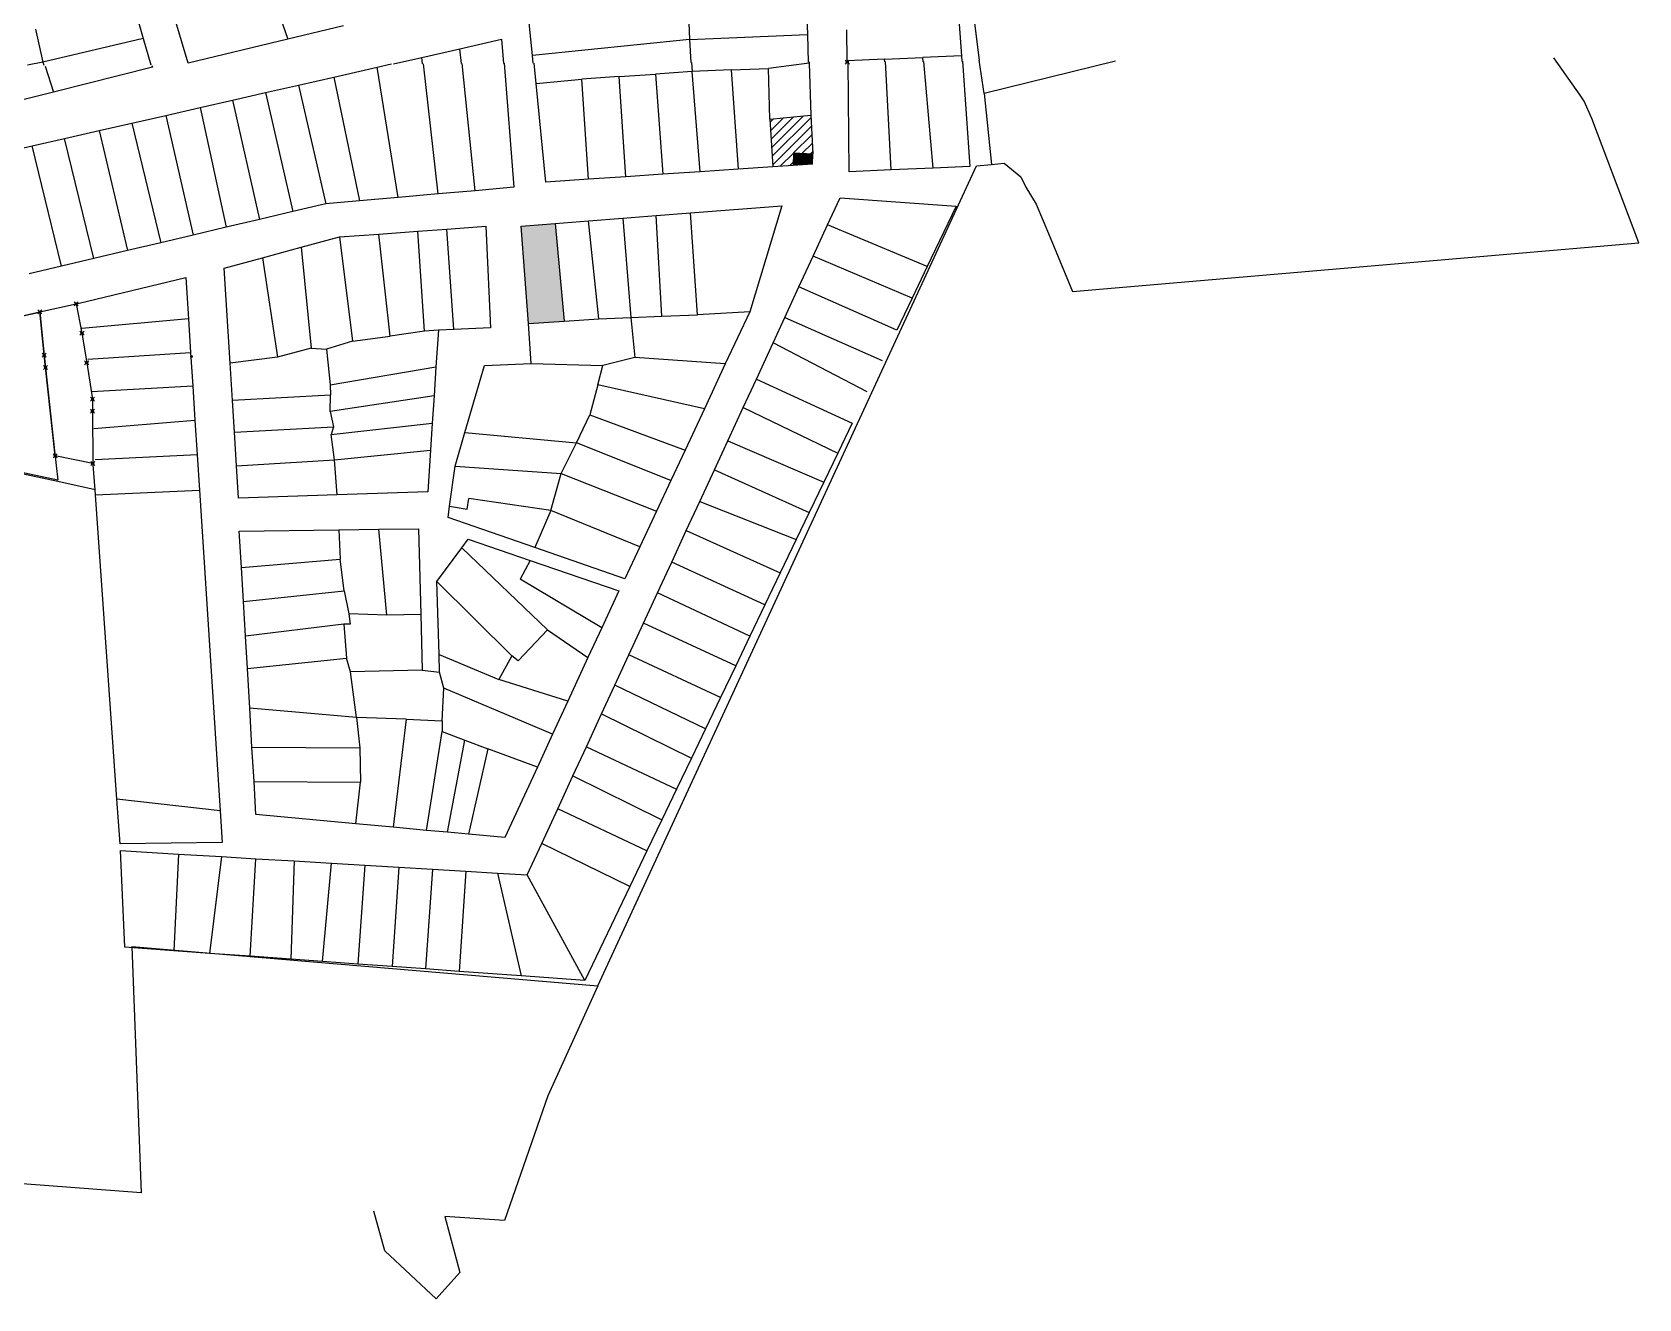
# Model space of a CAD drawing. Header units: millimetres. Extents: x 600588 to 602447, y 1316165 to 1317757.
# Drawn here: x 602048.8 to 602447.3, y 1316406.9 to 1316721.1 of the extents above; entities that cross this region are included whole.
import ezdxf

# ---------------------------------------------------------------- set-up
doc = ezdxf.new("R2010")
doc.units = ezdxf.units.MM
doc.header["$PDMODE"] = 35
doc.header["$PDSIZE"] = 0.5
doc.layers.add('CVL_CUADCON_TIT', color=1, linetype='Continuous')
doc.layers.add('Nivel 2', color=7, linetype='Continuous', lineweight=0)

msp = doc.modelspace()

# ---------------------------------------------------------------- hatches: boundary and pattern name
at = {"lineweight": 30, "true_color": 0x636466}
h = msp.add_hatch(dxfattribs=at)
h.set_pattern_fill('ANSI31', color=251, scale=0.5)
h.paths.add_polyline_path([(602231.8, 1316699.508), (602232.506, 1316687.686), (602237.584, 1316688.033), (602237.595, 1316691.119), (602242.394, 1316690.922), (602241.947, 1316700.486)])
at = {"lineweight": 30}
h = msp.add_hatch(color=18, dxfattribs=at)
h.dxf.hatch_style = 1
h.set_gradient(color1=(0, 0, 255), color2=(255, 255, 0), tint=1, name='INVCURVED')
h.paths.add_polyline_path([(602242.376, 1316688.361), (602242.394, 1316690.922), (602237.595, 1316691.119), (602237.584, 1316688.033)])
at = {"lineweight": 30, "true_color": 0x636466}
h = msp.add_hatch(color=251, dxfattribs=at)
h.dxf.hatch_style = 1
h.paths.add_polyline_path([(602008.668, 1316642.173), (601984.599, 1316636.812), (601985.426, 1316624.499), (602010.016, 1316619.208)])
h.paths.add_polyline_path([(602178.524, 1316673.58), (602170.135, 1316672.917), (602171.874, 1316648.776), (602180.78, 1316649.351)])

# ---------------------------------------------------------------- linework, layer by layer
at = {"layer": 'CVL_CUADCON_TIT', "color": 0, "lineweight": 0, "ltscale": 0.5, "flags": 128}
msp.add_lwpolyline([(602237.584, 1316688.033), (602242.376, 1316688.361), (602242.394, 1316690.922), (602237.595, 1316691.119), (602237.584, 1316688.033)], dxfattribs=at)
at = {"layer": 'Nivel 2', "color": 1, "linetype": 'Continuous', "lineweight": -3}
for p, q in [((602240.477, 1316736.986), (602241.063, 1316720.487)), ((602108.68, 1316729.622), (602112.27, 1316719.321)), ((602108.68, 1316729.622), (602112.27, 1316719.321)), ((602211.331, 1316731.172), (602211.871, 1316719.279)), ((602074.055, 1316727.612), (602076.383, 1316719.516)), ((602049.625, 1316721.812), (602051.497, 1316713.632)), ((602087.513, 1316713.358), (602084.24, 1316724.443)), ((602125.996, 1316722.628), (602112.27, 1316719.321)), ((602125.996, 1316722.628), (602112.27, 1316719.321)), ((602172.915, 1316715.26), (602172.111, 1316723.347)), ((602250.976, 1316713.952), (602250.899, 1316721.672)), ((602278.756, 1316723.058), (602279.3, 1316715.196)), ((602076.383, 1316719.516), (602051.497, 1316713.632)), ((602076.383, 1316719.516), (602078.263, 1316712.976)), ((602112.27, 1316719.321), (602087.513, 1316713.358)), ((602112.27, 1316719.321), (602087.513, 1316713.358)), ((602154.913, 1316716.973), (602165.213, 1316719.321)), ((602154.913, 1316716.973), (602165.213, 1316719.321)), ((602165.213, 1316719.321), (602165.679, 1316713.322)), ((602165.213, 1316719.321), (602165.679, 1316713.322)), ((602211.871, 1316719.279), (602172.915, 1316715.26)), ((602211.871, 1316719.279), (602241.063, 1316720.487)), ((602211.871, 1316719.279), (602212.18, 1316713.506)), ((602241.063, 1316720.487), (602241.306, 1316713.621)), ((602051.497, 1316713.632), (602047.682, 1316712.855)), ((602051.497, 1316713.632), (602051.742, 1316712.871)), ((602138.423, 1316713.214), (602145.488, 1316714.825)), ((602138.423, 1316713.214), (602145.488, 1316714.825)), ((602145.488, 1316714.825), (602154.913, 1316716.973)), ((602145.488, 1316714.825), (602154.913, 1316716.973)), ((602145.666, 1316713.243), (602145.488, 1316714.825)), ((602145.666, 1316713.243), (602145.488, 1316714.825)), ((602155.287, 1316713.281), (602154.913, 1316716.973)), ((602155.287, 1316713.281), (602154.913, 1316716.973)), ((602173.105, 1316713.351), (602172.915, 1316715.26)), ((602212.355, 1316713.56), (602212.475, 1316711.321)), ((602241.478, 1316713.696), (602241.489, 1316713.397)), ((602260.221, 1316714.41), (602250.976, 1316713.952)), ((602250.979, 1316713.659), (602250.976, 1316713.952)), ((602251.418, 1316686.447), (602251.149, 1316713.741)), ((602260.221, 1316714.41), (602269.682, 1316714.783)), ((602260.259, 1316713.696), (602260.221, 1316714.41)), ((602261.877, 1316686.909), (602260.432, 1316713.785)), ((602279.3, 1316715.196), (602269.682, 1316714.783)), ((602269.775, 1316713.734), (602269.682, 1316714.783)), ((602272.284, 1316687.368), (602269.948, 1316713.829)), ((602279.3, 1316715.196), (602279.399, 1316713.772)), ((602279.571, 1316713.874), (602281.378, 1316687.77)), ((602284.921, 1316705.891), (602283.643, 1316714.096)), ((602052.036, 1316712.626), (602054.102, 1316706.212)), ((602078.631, 1316712.425), (602054.102, 1316706.212)), ((602078.521, 1316712.807), (602078.631, 1316712.425)), ((602114.917, 1316707.957), (602123.602, 1316709.936)), ((602114.917, 1316707.957), (602123.602, 1316709.936)), ((602123.602, 1316709.936), (602134.388, 1316712.394)), ((602123.602, 1316709.936), (602134.388, 1316712.394)), ((602123.602, 1316709.936), (602130.036, 1316679.246)), ((602123.602, 1316709.936), (602130.036, 1316679.246)), ((602134.388, 1316712.394), (602137.979, 1316713.213)), ((602134.388, 1316712.394), (602137.979, 1316713.213)), ((602139.613, 1316680.083), (602134.388, 1316712.394)), ((602139.613, 1316680.083), (602134.388, 1316712.394)), ((602149.491, 1316680.949), (602145.851, 1316713.25)), ((602149.491, 1316680.949), (602145.851, 1316713.25)), ((602158.668, 1316681.752), (602155.47, 1316713.295)), ((602158.668, 1316681.752), (602155.47, 1316713.295)), ((602165.858, 1316713.343), (602168.246, 1316682.589)), ((602165.858, 1316713.343), (602168.246, 1316682.589)), ((602173.788, 1316708.353), (602173.287, 1316713.378)), ((602194.417, 1316710.047), (602185.139, 1316709.393)), ((602194.417, 1316710.047), (602203.395, 1316710.69)), ((602196.026, 1316685.195), (602194.417, 1316710.047)), ((602212.475, 1316711.321), (602203.395, 1316710.69)), ((602203.395, 1316710.69), (602205.236, 1316685.825)), ((602222.215, 1316711.705), (602212.475, 1316711.321)), ((602214.506, 1316686.458), (602212.475, 1316711.321)), ((602222.215, 1316711.705), (602231.405, 1316712.093)), ((602222.215, 1316711.705), (602223.906, 1316687.099)), ((602241.489, 1316713.397), (602231.405, 1316712.093)), ((602231.8, 1316699.508), (602231.405, 1316712.093)), ((602241.489, 1316713.397), (602241.947, 1316700.486)), ((602054.102, 1316706.212), (602030.494, 1316700.233)), ((602098.496, 1316704.212), (602106.658, 1316706.074)), ((602098.496, 1316704.212), (602106.658, 1316706.074)), ((602106.658, 1316706.074), (602114.917, 1316707.957)), ((602106.658, 1316706.074), (602114.917, 1316707.957)), ((602106.658, 1316706.074), (602113.468, 1316676.58)), ((602106.658, 1316706.074), (602113.468, 1316676.58)), ((602114.917, 1316707.957), (602121.657, 1316678.513)), ((602114.917, 1316707.957), (602121.657, 1316678.513)), ((602173.788, 1316708.353), (602185.139, 1316709.393)), ((602176.228, 1316683.844), (602173.788, 1316708.353)), ((602186.827, 1316684.568), (602185.139, 1316709.393)), ((602081.939, 1316700.439), (602090.489, 1316702.387)), ((602090.489, 1316702.387), (602098.496, 1316704.212)), ((602090.489, 1316702.387), (602098.496, 1316704.212)), ((602090.489, 1316702.387), (602096.976, 1316672.687)), ((602090.489, 1316702.387), (602096.976, 1316672.687)), ((602098.496, 1316704.212), (602105.183, 1316674.623)), ((602098.496, 1316704.212), (602105.183, 1316674.623)), ((602065.422, 1316696.673), (602073.583, 1316698.534)), ((602073.583, 1316698.534), (602081.939, 1316700.439)), ((602073.583, 1316698.534), (602080.697, 1316668.845)), ((602081.939, 1316700.439), (602088.788, 1316670.755)), ((602231.8, 1316699.508), (602241.947, 1316700.486)), ((602231.8, 1316699.508), (602232.506, 1316687.686)), ((602241.947, 1316700.486), (602242.394, 1316690.922)), ((602048.856, 1316692.897), (602056.823, 1316694.713)), ((602056.823, 1316694.713), (602065.422, 1316696.673)), ((602064.127, 1316664.934), (602056.823, 1316694.713)), ((602065.422, 1316696.673), (602072.51, 1316666.912)), ((602040.917, 1316691.088), (602048.856, 1316692.897)), ((602056.085, 1316663.035), (602048.856, 1316692.897)), ((602205.236, 1316685.825), (602196.026, 1316685.195)), ((602214.506, 1316686.458), (602205.236, 1316685.825)), ((602223.906, 1316687.099), (602214.506, 1316686.458)), ((602232.506, 1316687.686), (602223.906, 1316687.099)), ((602237.584, 1316688.033), (602232.506, 1316687.686)), ((602261.877, 1316686.909), (602251.418, 1316686.447)), ((602272.284, 1316687.368), (602261.877, 1316686.909)), ((602281.378, 1316687.77), (602272.284, 1316687.368)), ((602158.668, 1316681.752), (602149.491, 1316680.949)), ((602158.668, 1316681.752), (602149.491, 1316680.949)), ((602168.246, 1316682.589), (602158.668, 1316681.752)), ((602168.246, 1316682.589), (602158.668, 1316681.752)), ((602186.827, 1316684.568), (602176.228, 1316683.844)), ((602196.026, 1316685.195), (602186.827, 1316684.568)), ((602121.657, 1316678.513), (602113.468, 1316676.58)), ((602121.657, 1316678.513), (602113.468, 1316676.58)), ((602130.036, 1316679.246), (602121.657, 1316678.513)), ((602130.036, 1316679.246), (602121.657, 1316678.513)), ((602139.613, 1316680.083), (602130.036, 1316679.246)), ((602139.613, 1316680.083), (602130.036, 1316679.246)), ((602149.491, 1316680.949), (602139.613, 1316680.083)), ((602149.491, 1316680.949), (602139.613, 1316680.083)), ((602212.052, 1316676.227), (602234.711, 1316678.017)), ((602212.052, 1316676.227), (602234.711, 1316678.017)), ((602234.711, 1316678.017), (602226.768, 1316651.713)), ((602234.711, 1316678.017), (602226.768, 1316651.713)), ((602246.096, 1316673.271), (602249.193, 1316679.97)), ((602246.096, 1316673.271), (602249.193, 1316679.97)), ((602249.193, 1316679.97), (602277.988, 1316677.95)), ((602277.988, 1316677.95), (602270.806, 1316662.972)), ((602105.183, 1316674.623), (602096.976, 1316672.687)), ((602105.183, 1316674.623), (602096.976, 1316672.687)), ((602113.468, 1316676.58), (602105.183, 1316674.623)), ((602113.468, 1316676.58), (602105.183, 1316674.623)), ((602178.524, 1316673.58), (602186.795, 1316674.232)), ((602178.524, 1316673.58), (602186.795, 1316674.232)), ((602186.795, 1316674.232), (602195.314, 1316674.905)), ((602186.795, 1316674.232), (602195.314, 1316674.905)), ((602189.385, 1316649.935), (602186.795, 1316674.232)), ((602189.385, 1316649.935), (602186.795, 1316674.232)), ((602195.314, 1316674.905), (602203.582, 1316675.559)), ((602195.314, 1316674.905), (602203.582, 1316675.559)), ((602195.314, 1316674.905), (602197.303, 1316650.252)), ((602195.314, 1316674.905), (602197.303, 1316650.252)), ((602203.582, 1316675.559), (602212.052, 1316676.227)), ((602203.582, 1316675.559), (602212.052, 1316676.227)), ((602205.019, 1316650.627), (602203.582, 1316675.559)), ((602205.019, 1316650.627), (602203.582, 1316675.559)), ((602213.837, 1316650.98), (602212.052, 1316676.227)), ((602213.837, 1316650.98), (602212.052, 1316676.227)), ((602088.788, 1316670.755), (602080.697, 1316668.845)), ((602096.976, 1316672.687), (602088.788, 1316670.755)), ((602096.976, 1316672.687), (602088.788, 1316670.755)), ((602115.526, 1316667.707), (602125.063, 1316670.29)), ((602115.526, 1316667.707), (602125.063, 1316670.29)), ((602125.063, 1316670.29), (602134.836, 1316671.002)), ((602125.063, 1316670.29), (602134.836, 1316671.002)), ((602125.063, 1316670.29), (602128.256, 1316644.425)), ((602125.063, 1316670.29), (602128.256, 1316644.425)), ((602134.836, 1316671.002), (602144.491, 1316671.705)), ((602134.836, 1316671.002), (602144.491, 1316671.705)), ((602137.62, 1316645.703), (602134.836, 1316671.002)), ((602137.62, 1316645.703), (602134.836, 1316671.002)), ((602144.491, 1316671.705), (602151.657, 1316672.227)), ((602144.491, 1316671.705), (602151.657, 1316672.227)), ((602146.138, 1316646.903), (602144.491, 1316671.705)), ((602146.138, 1316646.903), (602144.491, 1316671.705)), ((602151.657, 1316672.227), (602161.371, 1316672.935)), ((602151.657, 1316672.227), (602161.371, 1316672.935)), ((602153.36, 1316647.353), (602151.657, 1316672.227)), ((602153.36, 1316647.353), (602151.657, 1316672.227)), ((602161.371, 1316672.935), (602162.491, 1316647.754)), ((602161.371, 1316672.935), (602162.491, 1316647.754)), ((602170.135, 1316672.917), (602178.524, 1316673.58)), ((602170.135, 1316672.917), (602178.524, 1316673.58)), ((602171.874, 1316648.776), (602170.135, 1316672.917)), ((602171.874, 1316648.776), (602170.135, 1316672.917)), ((602178.524, 1316673.58), (602180.78, 1316649.351)), ((602178.524, 1316673.58), (602180.78, 1316649.351)), ((602242.498, 1316665.485), (602246.096, 1316673.271)), ((602242.498, 1316665.485), (602246.096, 1316673.271)), ((602270.806, 1316662.972), (602246.096, 1316673.271)), ((602270.806, 1316662.972), (602246.096, 1316673.271)), ((602072.51, 1316666.912), (602064.127, 1316664.934)), ((602080.697, 1316668.845), (602072.51, 1316666.912)), ((602105.979, 1316665.122), (602115.526, 1316667.707)), ((602105.979, 1316665.122), (602115.526, 1316667.707)), ((602115.526, 1316667.707), (602118.043, 1316642.712)), ((602115.526, 1316667.707), (602118.043, 1316642.712)), ((602056.085, 1316663.035), (602048.122, 1316661.156)), ((602064.127, 1316664.934), (602056.085, 1316663.035)), ((602096.48, 1316662.55), (602105.979, 1316665.122)), ((602096.48, 1316662.55), (602105.979, 1316665.122)), ((602097.935, 1316638.997), (602096.48, 1316662.55)), ((602097.935, 1316638.997), (602096.48, 1316662.55)), ((602105.979, 1316665.122), (602109.698, 1316640.427)), ((602105.979, 1316665.122), (602109.698, 1316640.427)), ((602238.983, 1316657.879), (602242.498, 1316665.485)), ((602238.983, 1316657.879), (602242.498, 1316665.485)), ((602267.021, 1316655.076), (602242.498, 1316665.485)), ((602267.021, 1316655.076), (602242.498, 1316665.485)), ((602270.806, 1316662.972), (602267.021, 1316655.076)), ((602060.148, 1316653.738), (602086.923, 1316660.219)), ((602086.923, 1316660.219), (602087.585, 1316649.977)), ((602235.475, 1316650.29), (602238.983, 1316657.879)), ((602235.475, 1316650.29), (602238.983, 1316657.879)), ((602263.235, 1316647.18), (602238.983, 1316657.879)), ((602263.235, 1316647.18), (602238.983, 1316657.879)), ((602267.021, 1316655.076), (602263.235, 1316647.18)), ((602041.238, 1316649.525), (602050.293, 1316651.542)), ((602087.585, 1316649.977), (602061.161, 1316647.571)), ((602087.585, 1316649.977), (602088.126, 1316641.607)), ((602180.78, 1316649.351), (602189.385, 1316649.935)), ((602180.78, 1316649.351), (602189.385, 1316649.935)), ((602189.385, 1316649.935), (602197.303, 1316650.252)), ((602189.385, 1316649.935), (602197.303, 1316650.252)), ((602197.303, 1316650.252), (602205.019, 1316650.627)), ((602197.303, 1316650.252), (602205.019, 1316650.627)), ((602197.303, 1316650.252), (602198.297, 1316640.379)), ((602197.303, 1316650.252), (602198.297, 1316640.379)), ((602205.019, 1316650.627), (602213.837, 1316650.98)), ((602205.019, 1316650.627), (602213.837, 1316650.98)), ((602226.768, 1316651.713), (602213.837, 1316650.98)), ((602226.768, 1316651.713), (602213.837, 1316650.98)), ((602226.768, 1316651.713), (602220.723, 1316638.781)), ((602226.768, 1316651.713), (602220.723, 1316638.781)), ((602232.585, 1316644.034), (602235.475, 1316650.29)), ((602232.585, 1316644.034), (602235.475, 1316650.29)), ((602235.475, 1316650.29), (602259.601, 1316639.6)), ((602235.475, 1316650.29), (602259.601, 1316639.6)), ((602146.138, 1316646.903), (602137.62, 1316645.703)), ((602149.58, 1316647.186), (602146.138, 1316646.903)), ((602149.58, 1316647.186), (602148.974, 1316638.035)), ((602153.36, 1316647.353), (602149.58, 1316647.186)), ((602162.491, 1316647.754), (602153.36, 1316647.353)), ((602171.874, 1316648.776), (602180.78, 1316649.351)), ((602172.589, 1316638.851), (602171.874, 1316648.776)), ((602118.043, 1316642.712), (602109.698, 1316640.427)), ((602118.043, 1316642.712), (602121.791, 1316642.475)), ((602128.256, 1316644.425), (602121.791, 1316642.475)), ((602121.791, 1316642.475), (602122.76, 1316633.614)), ((602128.256, 1316644.425), (602137.62, 1316645.703)), ((602228.416, 1316635.016), (602232.585, 1316644.034)), ((602255.879, 1316631.841), (602232.585, 1316644.034)), ((602062.65, 1316639.968), (602088.126, 1316641.607)), ((602088.126, 1316641.607), (602088.668, 1316633.236)), ((602109.698, 1316640.427), (602097.935, 1316638.997)), ((602098.508, 1316629.715), (602097.935, 1316638.997)), ((602122.76, 1316633.614), (602148.974, 1316638.035)), ((602148.974, 1316638.035), (602148.497, 1316630.873)), ((602156.153, 1316621.772), (602160.996, 1316638.346)), ((602160.996, 1316638.346), (602172.589, 1316638.851)), ((602172.589, 1316638.851), (602190.356, 1316638.368)), ((602189.134, 1316633.598), (602190.356, 1316638.368)), ((602198.297, 1316640.379), (602190.356, 1316638.368)), ((602220.723, 1316638.781), (602198.297, 1316640.379)), ((602220.723, 1316638.781), (602215.525, 1316627.657)), ((602225.158, 1316627.964), (602228.416, 1316635.016)), ((602228.416, 1316635.016), (602252.16, 1316624.081)), ((602088.668, 1316633.236), (602063.573, 1316631.893)), ((602088.668, 1316633.236), (602089.209, 1316624.866)), ((602122.825, 1316631.026), (602098.508, 1316629.715)), ((602122.708, 1316627.009), (602122.825, 1316631.026)), ((602148.497, 1316630.873), (602122.708, 1316627.009)), ((602122.76, 1316633.614), (602122.825, 1316631.026)), ((602148.497, 1316630.873), (602148.045, 1316624.059)), ((602189.134, 1316633.598), (602187.123, 1316626.173)), ((602215.525, 1316627.657), (602189.134, 1316633.598)), ((602098.997, 1316621.811), (602098.508, 1316629.715)), ((602122.708, 1316627.009), (602123.56, 1316623.185)), ((602183.793, 1316619.204), (602187.123, 1316626.173)), ((602183.793, 1316619.204), (602187.123, 1316626.173)), ((602187.123, 1316626.173), (602210.74, 1316617.42)), ((602187.123, 1316626.173), (602210.74, 1316617.42)), ((602215.525, 1316627.657), (602210.74, 1316617.42)), ((602215.525, 1316627.657), (602210.74, 1316617.42)), ((602221.341, 1316619.705), (602225.158, 1316627.964)), ((602221.341, 1316619.705), (602225.158, 1316627.964)), ((602225.158, 1316627.964), (602248.611, 1316616.682)), ((602225.158, 1316627.964), (602248.611, 1316616.682)), ((602064.149, 1316622.764), (602089.209, 1316624.866)), ((602089.209, 1316624.866), (602089.77, 1316616.197)), ((602089.209, 1316624.866), (602089.77, 1316616.197)), ((602098.997, 1316621.811), (602123.56, 1316623.185)), ((602122.978, 1316621.25), (602148.045, 1316624.059)), ((602123.56, 1316623.185), (602122.978, 1316621.25)), ((602148.045, 1316624.059), (602147.599, 1316617.345)), ((602148.045, 1316624.059), (602147.599, 1316617.345)), ((602252.16, 1316624.081), (602248.611, 1316616.682)), ((602252.16, 1316624.081), (602248.611, 1316616.682)), ((602099.512, 1316613.469), (602098.997, 1316621.811)), ((602099.512, 1316613.469), (602098.997, 1316621.811)), ((602123.771, 1316614.983), (602122.978, 1316621.25)), ((602123.771, 1316614.983), (602122.978, 1316621.25)), ((602153.709, 1316613.414), (602156.153, 1316621.772)), ((602153.709, 1316613.414), (602156.153, 1316621.772)), ((602156.153, 1316621.772), (602183.793, 1316619.204)), ((602156.153, 1316621.772), (602183.793, 1316619.204)), ((602179.999, 1316611.564), (602183.793, 1316619.204)), ((602179.999, 1316611.564), (602183.793, 1316619.204)), ((602207.224, 1316609.896), (602183.793, 1316619.204)), ((602207.224, 1316609.896), (602183.793, 1316619.204)), ((602218.019, 1316612.516), (602221.341, 1316619.705)), ((602218.019, 1316612.516), (602221.341, 1316619.705)), ((602221.341, 1316619.705), (602245.15, 1316609.463)), ((602221.341, 1316619.705), (602245.15, 1316609.463)), ((602089.77, 1316616.197), (602064.462, 1316614.984)), ((602089.77, 1316616.197), (602064.462, 1316614.984)), ((602089.77, 1316616.197), (602090.332, 1316607.497)), ((602089.77, 1316616.197), (602090.332, 1316607.497)), ((602099.512, 1316613.469), (602123.771, 1316614.983)), ((602099.512, 1316613.469), (602123.771, 1316614.983)), ((602123.771, 1316614.983), (602147.599, 1316617.345)), ((602123.771, 1316614.983), (602147.599, 1316617.345)), ((602124.433, 1316606.299), (602123.771, 1316614.983)), ((602124.433, 1316606.299), (602123.771, 1316614.983)), ((602147.599, 1316617.345), (602146.915, 1316607.049)), ((602147.599, 1316617.345), (602146.915, 1316607.049)), ((602210.74, 1316617.42), (602207.224, 1316609.896)), ((602210.74, 1316617.42), (602207.224, 1316609.896)), ((602248.611, 1316616.682), (602245.15, 1316609.463)), ((602248.611, 1316616.682), (602245.15, 1316609.463)), ((602055.184, 1316609.582), (602045.825, 1316611.596)), ((602055.184, 1316609.582), (602045.825, 1316611.596)), ((602064.465, 1316607.584), (602063.92, 1316613.735)), ((602064.465, 1316607.584), (602063.92, 1316613.735)), ((602100.005, 1316605.484), (602099.512, 1316613.469)), ((602100.005, 1316605.484), (602099.512, 1316613.469)), ((602152.354, 1316603.476), (602153.709, 1316613.414)), ((602152.354, 1316603.476), (602153.709, 1316613.414)), ((602153.709, 1316613.414), (602179.999, 1316611.564)), ((602153.709, 1316613.414), (602179.999, 1316611.564)), ((602177.488, 1316602.416), (602179.999, 1316611.564)), ((602177.488, 1316602.416), (602179.999, 1316611.564)), ((602179.999, 1316611.564), (602203.653, 1316602.255)), ((602179.999, 1316611.564), (602203.653, 1316602.255)), ((602214.378, 1316604.639), (602218.019, 1316612.516)), ((602214.378, 1316604.639), (602218.019, 1316612.516)), ((602218.019, 1316612.516), (602241.517, 1316601.884)), ((602218.019, 1316612.516), (602241.517, 1316601.884)), ((602064.465, 1316607.584), (602055.184, 1316609.582)), ((602064.465, 1316607.584), (602055.184, 1316609.582)), ((602064.555, 1316606.309), (602064.465, 1316607.584)), ((602064.555, 1316606.309), (602064.465, 1316607.584)), ((602064.555, 1316606.309), (602090.332, 1316607.497)), ((602064.555, 1316606.309), (602090.332, 1316607.497)), ((602069.838, 1316530.825), (602064.555, 1316606.309)), ((602069.838, 1316530.825), (602064.555, 1316606.309)), ((602090.332, 1316607.497), (602095.479, 1316527.931)), ((602090.332, 1316607.497), (602095.479, 1316527.931)), ((602124.433, 1316606.299), (602100.005, 1316605.484)), ((602124.433, 1316606.299), (602100.005, 1316605.484)), ((602146.915, 1316607.049), (602124.433, 1316606.299)), ((602146.915, 1316607.049), (602124.433, 1316606.299)), ((602207.224, 1316609.896), (602203.653, 1316602.255)), ((602207.224, 1316609.896), (602203.653, 1316602.255)), ((602245.15, 1316609.463), (602241.517, 1316601.884)), ((602245.15, 1316609.463), (602241.517, 1316601.884)), ((602151.97, 1316600.658), (602152.354, 1316603.476)), ((602151.97, 1316600.658), (602152.354, 1316603.476)), ((602152.354, 1316603.476), (602156.713, 1316602.781)), ((602152.354, 1316603.476), (602156.713, 1316602.781)), ((602156.713, 1316602.781), (602157.11, 1316605.377)), ((602156.713, 1316602.781), (602157.11, 1316605.377)), ((602177.488, 1316602.416), (602157.11, 1316605.377)), ((602177.488, 1316602.416), (602157.11, 1316605.377)), ((602177.488, 1316602.416), (602173.479, 1316593.222)), ((602177.488, 1316602.416), (602173.479, 1316593.222)), ((602199.499, 1316593.366), (602177.488, 1316602.416)), ((602199.499, 1316593.366), (602177.488, 1316602.416)), ((602203.653, 1316602.255), (602199.499, 1316593.366)), ((602203.653, 1316602.255), (602199.499, 1316593.366)), ((602211.043, 1316597.423), (602214.378, 1316604.639)), ((602211.043, 1316597.423), (602214.378, 1316604.639)), ((602214.378, 1316604.639), (602238.315, 1316595.206)), ((602214.378, 1316604.639), (602238.315, 1316595.206)), ((602173.479, 1316593.222), (602151.97, 1316600.658)), ((602173.479, 1316593.222), (602151.97, 1316600.658)), ((602241.517, 1316601.884), (602238.315, 1316595.206)), ((602241.517, 1316601.884), (602238.315, 1316595.206)), ((602100.177, 1316597.281), (602124.88, 1316597.626)), ((602100.177, 1316597.281), (602124.88, 1316597.626)), ((602100.711, 1316588.254), (602100.177, 1316597.281)), ((602100.711, 1316588.254), (602100.177, 1316597.281)), ((602124.88, 1316597.626), (602134.771, 1316597.763)), ((602124.88, 1316597.626), (602134.771, 1316597.763)), ((602124.88, 1316597.626), (602125.206, 1316590.337)), ((602124.88, 1316597.626), (602125.206, 1316590.337)), ((602134.771, 1316597.763), (602144.652, 1316597.903)), ((602134.771, 1316597.763), (602144.652, 1316597.903)), ((602136.749, 1316576.47), (602134.771, 1316597.763)), ((602136.749, 1316576.47), (602134.771, 1316597.763)), ((602144.652, 1316597.903), (602145.191, 1316576.638)), ((602144.652, 1316597.903), (602145.191, 1316576.638)), ((602155.356, 1316593.16), (602156.958, 1316595.327)), ((602155.356, 1316593.16), (602156.958, 1316595.327)), ((602156.958, 1316595.327), (602172.344, 1316590.053)), ((602156.958, 1316595.327), (602172.344, 1316590.053)), ((602207.432, 1316589.609), (602211.043, 1316597.423)), ((602207.432, 1316589.609), (602211.043, 1316597.423)), ((602211.043, 1316597.423), (602234.357, 1316586.951)), ((602211.043, 1316597.423), (602234.357, 1316586.951)), ((602238.315, 1316595.206), (602234.357, 1316586.951)), ((602238.315, 1316595.206), (602234.357, 1316586.951)), ((602100.711, 1316588.254), (602125.206, 1316590.337)), ((602100.711, 1316588.254), (602125.206, 1316590.337)), ((602126.218, 1316582.509), (602125.206, 1316590.337)), ((602126.218, 1316582.509), (602125.206, 1316590.337)), ((602149.202, 1316584.828), (602155.356, 1316593.16)), ((602149.202, 1316584.828), (602155.356, 1316593.16)), ((602176.617, 1316572.831), (602155.356, 1316593.16)), ((602176.617, 1316572.831), (602155.356, 1316593.16)), ((602172.344, 1316590.053), (602169.876, 1316585.388)), ((602172.344, 1316590.053), (602169.876, 1316585.388)), ((602172.344, 1316590.053), (602194.337, 1316582.513)), ((602172.344, 1316590.053), (602194.337, 1316582.513)), ((602195.821, 1316585.498), (602173.479, 1316593.222)), ((602195.821, 1316585.498), (602173.479, 1316593.222)), ((602199.499, 1316593.366), (602195.821, 1316585.498)), ((602199.499, 1316593.366), (602195.821, 1316585.498)), ((602101.212, 1316579.806), (602100.711, 1316588.254)), ((602101.212, 1316579.806), (602100.711, 1316588.254)), ((602203.909, 1316581.985), (602207.432, 1316589.609)), ((602203.909, 1316581.985), (602207.432, 1316589.609)), ((602230.549, 1316579.01), (602207.432, 1316589.609)), ((602230.549, 1316579.01), (602207.432, 1316589.609)), ((602234.357, 1316586.951), (602230.549, 1316579.01)), ((602234.357, 1316586.951), (602230.549, 1316579.01)), ((602101.212, 1316579.806), (602126.218, 1316582.509)), ((602101.212, 1316579.806), (602126.218, 1316582.509)), ((602126.218, 1316582.509), (602127.362, 1316576.827)), ((602126.218, 1316582.509), (602127.362, 1316576.827)), ((602167.741, 1316566.345), (602149.202, 1316584.828)), ((602149.731, 1316566.735), (602149.202, 1316584.828)), ((602167.741, 1316566.345), (602149.202, 1316584.828)), ((602149.731, 1316566.735), (602149.202, 1316584.828)), ((602190.099, 1316573.352), (602169.876, 1316585.388)), ((602190.099, 1316573.352), (602169.876, 1316585.388)), ((602194.337, 1316582.513), (602190.099, 1316573.352)), ((602194.337, 1316582.513), (602190.099, 1316573.352)), ((602101.72, 1316571.209), (602101.212, 1316579.806)), ((602101.72, 1316571.209), (602101.212, 1316579.806)), ((602200.436, 1316574.471), (602203.909, 1316581.985)), ((602200.436, 1316574.471), (602203.909, 1316581.985)), ((602226.828, 1316571.251), (602203.909, 1316581.985)), ((602226.828, 1316571.251), (602203.909, 1316581.985)), ((602230.549, 1316579.01), (602226.828, 1316571.251)), ((602230.549, 1316579.01), (602226.828, 1316571.251)), ((602126.084, 1316574.241), (602101.72, 1316571.209)), ((602126.084, 1316574.241), (602101.72, 1316571.209)), ((602127.683, 1316574.248), (602126.084, 1316574.241)), ((602127.683, 1316574.248), (602126.084, 1316574.241)), ((602126.084, 1316574.241), (602126.74, 1316565.823)), ((602126.084, 1316574.241), (602126.74, 1316565.823)), ((602127.362, 1316576.827), (602127.683, 1316574.248)), ((602136.749, 1316576.47), (602127.362, 1316576.827)), ((602127.362, 1316576.827), (602127.683, 1316574.248)), ((602136.749, 1316576.47), (602127.362, 1316576.827)), ((602145.191, 1316576.638), (602136.749, 1316576.47)), ((602145.191, 1316576.638), (602136.749, 1316576.47)), ((602145.191, 1316576.638), (602145.54, 1316562.85)), ((602145.191, 1316576.638), (602145.54, 1316562.85)), ((602196.816, 1316566.638), (602200.436, 1316574.471)), ((602196.816, 1316566.638), (602200.436, 1316574.471)), ((602223.302, 1316563.896), (602200.436, 1316574.471)), ((602223.302, 1316563.896), (602200.436, 1316574.471)), ((602102.189, 1316563.262), (602101.72, 1316571.209)), ((602102.189, 1316563.262), (602101.72, 1316571.209)), ((602169.317, 1316565.12), (602176.617, 1316572.831)), ((602169.317, 1316565.12), (602176.617, 1316572.831)), ((602176.617, 1316572.831), (602186.659, 1316565.915)), ((602176.617, 1316572.831), (602186.659, 1316565.915)), ((602190.099, 1316573.352), (602186.659, 1316565.915)), ((602190.099, 1316573.352), (602186.659, 1316565.915)), ((602226.828, 1316571.251), (602223.302, 1316563.896)), ((602226.828, 1316571.251), (602223.302, 1316563.896)), ((602149.731, 1316566.735), (602164.576, 1316560.522)), ((602149.861, 1316562.3), (602149.731, 1316566.735)), ((602167.741, 1316566.345), (602164.576, 1316560.522)), ((602169.317, 1316565.12), (602167.741, 1316566.345)), ((602193.342, 1316559.123), (602196.816, 1316566.638)), ((602219.538, 1316556.046), (602196.816, 1316566.638)), ((602102.189, 1316563.262), (602126.74, 1316565.823)), ((602102.772, 1316553.395), (602102.189, 1316563.262)), ((602127.759, 1316562.372), (602126.74, 1316565.823)), ((602145.54, 1316562.85), (602127.759, 1316562.372)), ((602129.256, 1316551.079), (602127.759, 1316562.372)), ((602145.54, 1316562.85), (602149.861, 1316562.3)), ((602150.921, 1316558.319), (602149.861, 1316562.3)), ((602186.659, 1316565.915), (602181.687, 1316555.165)), ((602223.302, 1316563.896), (602219.538, 1316556.046)), ((602150.532, 1316550.273), (602150.921, 1316558.319)), ((602177.868, 1316546.911), (602150.921, 1316558.319)), ((602181.687, 1316555.165), (602164.576, 1316560.522)), ((602190.037, 1316551.971), (602193.342, 1316559.123)), ((602215.818, 1316548.286), (602193.342, 1316559.123)), ((602181.687, 1316555.165), (602177.868, 1316546.911)), ((602219.538, 1316556.046), (602215.818, 1316548.286)), ((602129.256, 1316551.079), (602102.772, 1316553.395)), ((602103.343, 1316543.728), (602102.772, 1316553.395)), ((602129.256, 1316551.079), (602130.125, 1316543.534)), ((602141.543, 1316550.646), (602129.256, 1316551.079)), ((602141.543, 1316550.646), (602138.366, 1316523.852)), ((602141.543, 1316550.646), (602150.532, 1316550.273)), ((602150.532, 1316550.273), (602150.529, 1316547.565)), ((602186.271, 1316543.822), (602190.037, 1316551.971)), ((602190.037, 1316551.971), (602212.335, 1316541.022)), ((602146.638, 1316523.082), (602150.529, 1316547.565)), ((602150.529, 1316547.565), (602156.143, 1316545.428)), ((602177.868, 1316546.911), (602174.11, 1316538.783)), ((602215.818, 1316548.286), (602212.335, 1316541.022)), ((602103.849, 1316535.179), (602103.343, 1316543.728)), ((602103.343, 1316543.728), (602130.125, 1316543.534)), ((602130.125, 1316543.534), (602130.281, 1316535.04)), ((602151.82, 1316522.598), (602156.143, 1316545.428)), ((602156.143, 1316545.428), (602161.818, 1316543.316)), ((602161.818, 1316543.316), (602157.042, 1316522.112)), ((602174.11, 1316538.783), (602161.818, 1316543.316)), ((602182.923, 1316536.578), (602186.271, 1316543.822)), ((602186.271, 1316543.822), (602208.636, 1316533.308)), ((602174.11, 1316538.783), (602166.011, 1316521.277)), ((602212.335, 1316541.022), (602208.636, 1316533.308)), ((602104.332, 1316527.022), (602103.849, 1316535.179)), ((602103.849, 1316535.179), (602130.281, 1316535.04)), ((602129.098, 1316524.716), (602130.281, 1316535.04)), ((602179.157, 1316528.43), (602182.923, 1316536.578)), ((602182.923, 1316536.578), (602205.002, 1316525.728)), ((602070.615, 1316519.729), (602069.838, 1316530.825)), ((602095.479, 1316527.931), (602069.838, 1316530.825)), ((602208.636, 1316533.308), (602205.002, 1316525.728)), ((602095.479, 1316527.931), (602095.985, 1316520.098)), ((602129.098, 1316524.716), (602104.332, 1316527.022)), ((602175.181, 1316519.828), (602179.157, 1316528.43)), ((602201.282, 1316517.968), (602179.157, 1316528.43)), ((602138.366, 1316523.852), (602129.098, 1316524.716)), ((602146.638, 1316523.082), (602138.366, 1316523.852)), ((602151.82, 1316522.598), (602146.638, 1316523.082)), ((602157.042, 1316522.112), (602151.82, 1316522.598)), ((602205.002, 1316525.728), (602201.282, 1316517.968)), ((602095.985, 1316520.098), (602070.615, 1316519.729)), ((602166.011, 1316521.277), (602157.042, 1316522.112)), ((602171.584, 1316512.042), (602175.181, 1316519.828)), ((602197.041, 1316509.125), (602175.181, 1316519.828)), ((602070.761, 1316518.053), (602085.095, 1316517.199)), ((602071.806, 1316494.092), (602070.761, 1316518.053)), ((602085.095, 1316517.199), (602083.966, 1316493.214)), ((602085.095, 1316517.199), (602095.822, 1316516.559)), ((602095.822, 1316516.559), (602092.836, 1316492.571)), ((602095.822, 1316516.559), (602104.279, 1316516.055)), ((602102.903, 1316491.844), (602104.279, 1316516.055)), ((602104.279, 1316516.055), (602113.841, 1316515.485)), ((602113.841, 1316515.485), (602112.969, 1316491.116)), ((602113.841, 1316515.485), (602123.055, 1316514.935)), ((602120.844, 1316490.548), (602123.055, 1316514.935)), ((602123.055, 1316514.935), (602131.352, 1316514.44)), ((602131.352, 1316514.44), (602129.615, 1316489.912)), ((602131.352, 1316514.44), (602139.759, 1316513.939)), ((602201.282, 1316517.968), (602197.041, 1316509.125)), ((602139.759, 1316513.939), (602138.087, 1316489.3)), ((602139.759, 1316513.939), (602148.125, 1316513.441)), ((602148.125, 1316513.441), (602146.41, 1316488.698)), ((602148.125, 1316513.441), (602156.344, 1316512.95)), ((602156.344, 1316512.95), (602154.682, 1316488.101)), ((602156.344, 1316512.95), (602164.213, 1316512.48)), ((602164.213, 1316512.48), (602171.584, 1316512.042)), ((602164.213, 1316512.48), (602170.131, 1316486.984)), ((602185.879, 1316485.845), (602171.584, 1316512.042)), ((602197.041, 1316509.125), (602185.879, 1316485.845)), ((602083.966, 1316493.214), (602071.806, 1316494.092)), ((602092.836, 1316492.571), (602083.966, 1316493.214)), ((602102.903, 1316491.844), (602092.836, 1316492.571)), ((602112.969, 1316491.116), (602102.903, 1316491.844)), ((602120.844, 1316490.548), (602112.969, 1316491.116)), ((602129.615, 1316489.912), (602120.844, 1316490.548)), ((602138.087, 1316489.3), (602129.615, 1316489.912)), ((602146.41, 1316488.698), (602138.087, 1316489.3)), ((602154.682, 1316488.101), (602146.41, 1316488.698)), ((602170.131, 1316486.984), (602154.682, 1316488.101)), ((602185.879, 1316485.845), (602170.131, 1316486.984))]:
    msp.add_line(p, q, dxfattribs=at)
at = {"layer": 'Nivel 2', "color": 1, "linetype": 'Continuous', "lineweight": -3, "flags": 128}
for points in [[(602285.523, 1316751.626), (602284.974, 1316748.98), (602284.068, 1316746.739), (602283.21, 1316744.956), (602281.946, 1316743.274), (602280.171, 1316741.793), (602283.643, 1316714.096)], [(602285.523, 1316751.626), (602284.974, 1316748.98), (602284.068, 1316746.739), (602283.21, 1316744.956), (602281.946, 1316743.274), (602280.171, 1316741.793), (602283.643, 1316714.096)], [(602284.921, 1316705.891), (602283.643, 1316714.096)], [(602317.524, 1316713.869), (602284.921, 1316705.891), (602286.706, 1316688.206)], [(602317.524, 1316713.869), (602284.921, 1316705.891), (602286.706, 1316688.206)], [(602286.706, 1316688.206), (602289.855, 1316688.563), (602294.022, 1316685.212), (602295.242, 1316682.621), (602297.834, 1316678.404), (602301.292, 1316670.173), (602306.784, 1316656.759), (602447.274, 1316668.792), (602435.628, 1316699.634), (602433.696, 1316703.952), (602432.679, 1316705.476), (602426.18, 1316714.692)], [(602286.706, 1316688.206), (602289.855, 1316688.563), (602294.022, 1316685.212), (602295.242, 1316682.621), (602297.834, 1316678.404), (602301.292, 1316670.173), (602306.784, 1316656.759), (602447.274, 1316668.792), (602435.628, 1316699.634), (602433.696, 1316703.952), (602432.679, 1316705.476), (602426.18, 1316714.692)], [(602073.51, 1316494.283), (602189.121, 1316484.497), (602283.049, 1316687.898), (602286.706, 1316688.206)], [(602073.51, 1316494.283), (602189.121, 1316484.497), (602283.049, 1316687.898), (602286.706, 1316688.206)], [(602073.51, 1316494.283), (602189.121, 1316484.497), (602283.049, 1316687.898), (602286.706, 1316688.206)], [(602073.51, 1316494.283), (602189.121, 1316484.497), (602283.049, 1316687.898), (602286.706, 1316688.206)], [(602073.51, 1316494.283), (602189.121, 1316484.497), (602283.049, 1316687.898), (602286.706, 1316688.206)], [(602073.51, 1316494.283), (602189.121, 1316484.497), (602283.049, 1316687.898), (602286.706, 1316688.206)], [(602237.586, 1316688.036), (602237.586, 1316688.036)], [(602041.236, 1316649.526), (602050.746, 1316651.676), (602051.786, 1316640.946), (602054.406, 1316617.206), (602055.166, 1316609.976), (602045.466, 1316612.036), (602044.956, 1316616.046), (602042.286, 1316639.786), (602041.236, 1316649.526)], [(602060.795, 1316646.43), (602060.992, 1316646.463)], [(602088.344, 1316640.62), (602088.542, 1316640.649)], [(602073.51, 1316494.283), (602075.823, 1316433.145), (602012.508, 1316437.983)], [(602073.51, 1316494.283), (602075.823, 1316433.145), (602012.508, 1316437.983)], [(602189.121, 1316484.497), (602176.739, 1316457.197), (602165.934, 1316426.29), (602151.203, 1316427.297), (602154.866, 1316413.425), (602149.028, 1316406.865), (602136.274, 1316418.75), (602133.526, 1316428.658)], [(602189.121, 1316484.497), (602176.739, 1316457.197), (602165.934, 1316426.29), (602151.203, 1316427.297), (602154.866, 1316413.425), (602149.028, 1316406.865), (602136.274, 1316418.75), (602133.526, 1316428.658)]]:
    msp.add_lwpolyline(points, dxfattribs=at)
msp.add_lwpolyline([(602050.746, 1316651.676), (602059.716, 1316653.716), (602061.186, 1316646.426), (602062.346, 1316639.056), (602063.776, 1316630.036), (602063.756, 1316627.026), (602063.836, 1316614.096), (602054.536, 1316616.016), (602052.126, 1316637.896), (602051.786, 1316640.946)], close=True, dxfattribs=at)
msp.add_lwpolyline([(602050.746, 1316651.676), (602059.716, 1316653.716), (602061.186, 1316646.426), (602062.346, 1316639.056), (602063.776, 1316630.036), (602063.756, 1316627.026), (602063.836, 1316614.096), (602054.536, 1316616.016), (602052.126, 1316637.896), (602051.786, 1316640.946)], close=True, dxfattribs=at)
at = {"layer": 'Nivel 2', "color": 1, "linetype": 'Continuous', "lineweight": -3}
msp.add_circle((602088.344, 1316640.62), 0.2, dxfattribs=at)
for p in [(602250.979, 1316713.659), (602059.716, 1316653.716), (602050.746, 1316651.676), (602061.186, 1316646.426), (602051.786, 1316640.946), (602052.126, 1316637.896), (602062.346, 1316639.056), (602063.776, 1316630.036), (602063.756, 1316627.026), (602054.536, 1316616.016), (602054.536, 1316616.016), (602063.836, 1316614.096), (602063.836, 1316614.096)]:
    msp.add_point(p, dxfattribs=at)

doc.saveas('drawing.dxf')
